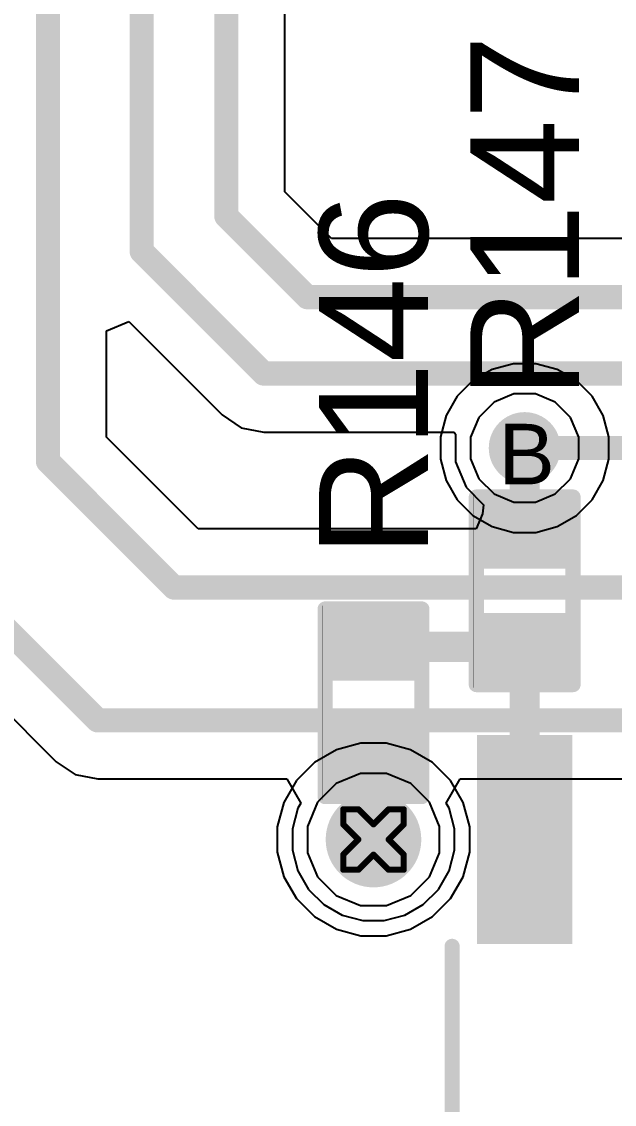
# Model space of a CAD drawing. Header units: inches. Extents: x 0 to 5379, y 0 to 5429.
# Drawn here: x 143.62 to 148.6, y 92.97 to 102.06 of the extents above; entities that cross this region are included whole.
import ezdxf

# ---------------------------------------------------------------- set-up
doc = ezdxf.new("R2010")
doc.units = ezdxf.units.IN
for name, color, linetype in [('Bottom Layer', 5, 'Continuous'), ('Bottom Solder', 6, 'Continuous'), ('Drill Drawing', 1, 'Continuous'), ('GND01', 16, 'Continuous'), ('GND02', 76, 'Continuous'), ('PWR', 156, 'Continuous'), ('SIG 01', 90, 'Continuous'), ('Top Layer', 1, 'Continuous'), ('Top Overlay', 2, 'Continuous'), ('Top Paste', 8, 'Continuous'), ('Top Solder', 216, 'Continuous'), ('Via Holes', 16, 'Continuous')]:
    doc.layers.add(name, color=color, linetype=linetype)
doc.styles.add('Arial', font='', dxfattribs={"height": 0.2})
doc.styles.get('Arial').set_extended_font_data('Arial')

# ---------------------------------------------------------------- blocks, each defined once
blk = doc.blocks.new('SOIC_8_0_154___3_90___W______60')
at = {"layer": 'Top Layer'}
for points in [[(-3.475, 1.605), (-3.475, 2.205), (-1.925, 2.205), (-1.925, 1.605)], [(1.925, 1.605), (1.925, 2.205), (3.475, 2.205), (3.475, 1.605)], [(-3.475, 0.335), (-3.475, 0.935), (-1.925, 0.935), (-1.925, 0.335)], [(1.925, 0.335), (1.925, 0.935), (3.475, 0.935), (3.475, 0.335)], [(-3.475, -0.935), (-3.475, -0.335), (-1.925, -0.335), (-1.925, -0.935)], [(1.925, -0.935), (1.925, -0.335), (3.475, -0.335), (3.475, -0.935)], [(-3.475, -2.205), (-3.475, -1.605), (-1.925, -1.605), (-1.925, -2.205)], [(1.925, -2.205), (1.925, -1.605), (3.475, -1.605), (3.475, -2.205)]]:
    blk.add_hatch(color=1, dxfattribs=at).paths.add_polyline_path(points)
at = {"layer": 'Top Overlay'}
blk.add_hatch(color=2, dxfattribs=at).paths.add_polyline_path([(-1.8382, 1.6258), (-1.4826, 1.6258), (-1.4826, 2.21), (-1.8382, 2.21)])
at = {"layer": 'Top Paste'}
for points in [[(-3.475, 1.605), (-3.475, 2.205), (-1.925, 2.205), (-1.925, 1.605)], [(1.925, 1.605), (1.925, 2.205), (3.475, 2.205), (3.475, 1.605)], [(-3.475, 0.335), (-3.475, 0.935), (-1.925, 0.935), (-1.925, 0.335)], [(1.925, 0.335), (1.925, 0.935), (3.475, 0.935), (3.475, 0.335)], [(-3.475, -0.935), (-3.475, -0.335), (-1.925, -0.335), (-1.925, -0.935)], [(1.925, -0.935), (1.925, -0.335), (3.475, -0.335), (3.475, -0.935)], [(-3.475, -2.205), (-3.475, -1.605), (-1.925, -1.605), (-1.925, -2.205)], [(1.925, -2.205), (1.925, -1.605), (3.475, -1.605), (3.475, -2.205)]]:
    blk.add_hatch(color=8, dxfattribs=at).paths.add_polyline_path(points)
at = {"layer": 'Top Solder'}
for points in [[(-3.5766, 1.5034), (-3.5766, 2.3066), (-1.8234, 2.3066), (-1.8234, 1.5034)], [(1.8234, 1.5034), (1.8234, 2.3066), (3.5766, 2.3066), (3.5766, 1.5034)], [(-3.5766, 0.2334), (-3.5766, 1.0366), (-1.8234, 1.0366), (-1.8234, 0.2334)], [(1.8234, 0.2334), (1.8234, 1.0366), (3.5766, 1.0366), (3.5766, 0.2334)], [(-3.5766, -1.0366), (-3.5766, -0.2334), (-1.8234, -0.2334), (-1.8234, -1.0366)], [(1.8234, -1.0366), (1.8234, -0.2334), (3.5766, -0.2334), (3.5766, -1.0366)], [(-3.5766, -2.3066), (-3.5766, -1.5034), (-1.8234, -1.5034), (-1.8234, -2.3066)], [(1.8234, -2.3066), (1.8234, -1.5034), (3.5766, -1.5034), (3.5766, -2.3066)]]:
    blk.add_hatch(color=216, dxfattribs=at).paths.add_polyline_path(points)
at = {"layer": 'Top Overlay'}
for points in [[(-1.8288, 2.5146, 0.127, 0.127, 0), (1.8034, 2.5146, 0.127, 0.127, 0)], [(-3.794, 2.0574, 0.127, 0.127, 0), (-3.794, 1.8034, 0.127, 0.127, 0)], [(-3.794, 2.0574, 0.127, 0.127, 0), (-3.667, 1.9304, 0.127, 0.127, 0)], [(-3.667, 1.9304, 0.127, 0.127, 0), (-3.794, 1.8034, 0.127, 0.127, 0)], [(-1.8288, -2.5146, 0.127, 0.127, 0), (1.8034, -2.5146, 0.127, 0.127, 0)]]:
    blk.add_lwpolyline(points, format="xyseb", dxfattribs=at)
for points in [[(-1.8605, 2.5146, 0.0635, 0.0635, 1), (-1.7971, 2.5146, 0.0635, 0.0635, 1)], [(1.7716, 2.5146, 0.0635, 0.0635, 1), (1.8352, 2.5146, 0.0635, 0.0635, 1)], [(-3.8258, 2.0574, 0.0635, 0.0635, 1), (-3.7623, 2.0574, 0.0635, 0.0635, 1)], [(-3.8258, 2.0574, 0.0635, 0.0635, 1), (-3.7623, 2.0574, 0.0635, 0.0635, 1)], [(-3.6988, 1.9304, 0.0635, 0.0635, 1), (-3.6353, 1.9304, 0.0635, 0.0635, 1)], [(-3.6988, 1.9304, 0.0635, 0.0635, 1), (-3.6353, 1.9304, 0.0635, 0.0635, 1)], [(-3.8258, 1.8034, 0.0635, 0.0635, 1), (-3.7623, 1.8034, 0.0635, 0.0635, 1)], [(-3.8258, 1.8034, 0.0635, 0.0635, 1), (-3.7623, 1.8034, 0.0635, 0.0635, 1)], [(-1.8605, -2.5146, 0.0635, 0.0635, 1), (-1.7971, -2.5146, 0.0635, 0.0635, 1)], [(1.7716, -2.5146, 0.0635, 0.0635, 1), (1.8352, -2.5146, 0.0635, 0.0635, 1)]]:
    blk.add_lwpolyline(points, format="xyseb", close=True, dxfattribs=at)
blk = doc.blocks.new('R___0402_68')
at = {"layer": 'Top Layer'}
for points in [[(-0.6985, -0.3175), (-0.6985, 0.3175), (-0.2413, 0.3175), (-0.2413, -0.3175)], [(0.2413, -0.3175), (0.2413, 0.3175), (0.6985, 0.3175), (0.6985, -0.3175)]]:
    blk.add_hatch(color=1, dxfattribs=at).paths.add_polyline_path(points)
at = {"layer": 'Top Paste'}
for points in [[(-0.6985, -0.3175), (-0.6985, 0.3175), (-0.2413, 0.3175), (-0.2413, -0.3175)], [(0.2413, -0.3175), (0.2413, 0.3175), (0.6985, 0.3175), (0.6985, -0.3175)]]:
    blk.add_hatch(color=8, dxfattribs=at).paths.add_polyline_path(points)
at = {"layer": 'Top Solder'}
for points in [[(-0.7535, -0.3725), (-0.7535, 0.3725), (-0.1863, 0.3725), (-0.1863, -0.3725)], [(0.1863, -0.3725), (0.1863, 0.3725), (0.7535, 0.3725), (0.7535, -0.3725)]]:
    blk.add_hatch(color=216, dxfattribs=at).paths.add_polyline_path(points)
at = {"layer": 'Top Overlay'}
for points in [[(0.7874, 0.4064, 0.127, 0.127, 0), (-0.7874, 0.4064, 0.127, 0.127, 0)], [(-0.7874, -0.4064, 0.127, 0.127, 0), (-0.7874, 0.4064, 0.127, 0.127, 0)], [(0.7874, -0.4064, 0.127, 0.127, 0), (0.7874, 0.4064, 0.127, 0.127, 0)], [(0.7874, -0.4064, 0.127, 0.127, 0), (-0.7874, -0.4064, 0.127, 0.127, 0)], [(0.8128, -0.4318, 0.00323, 0.00323, 0), (-0.8128, -0.4318, 0.00323, 0.00323, 0)]]:
    blk.add_lwpolyline(points, format="xyseb", dxfattribs=at)
for points in [[(-0.8191, 0.4064, 0.0635, 0.0635, 1), (-0.7556, 0.4064, 0.0635, 0.0635, 1)], [(-0.8191, 0.4064, 0.0635, 0.0635, 1), (-0.7556, 0.4064, 0.0635, 0.0635, 1)], [(0.7556, 0.4064, 0.0635, 0.0635, 1), (0.8191, 0.4064, 0.0635, 0.0635, 1)], [(0.7556, 0.4064, 0.0635, 0.0635, 1), (0.8191, 0.4064, 0.0635, 0.0635, 1)], [(-0.8191, -0.4064, 0.0635, 0.0635, 1), (-0.7556, -0.4064, 0.0635, 0.0635, 1)], [(-0.8191, -0.4064, 0.0635, 0.0635, 1), (-0.7556, -0.4064, 0.0635, 0.0635, 1)], [(0.7556, -0.4064, 0.0635, 0.0635, 1), (0.8191, -0.4064, 0.0635, 0.0635, 1)], [(0.7556, -0.4064, 0.0635, 0.0635, 1), (0.8191, -0.4064, 0.0635, 0.0635, 1)], [(-0.8136, -0.4318, 0.00161, 0.00161, 1), (-0.812, -0.4318, 0.00161, 0.00161, 1)], [(0.812, -0.4318, 0.00161, 0.00161, 1), (0.8136, -0.4318, 0.00161, 0.00161, 1)]]:
    blk.add_lwpolyline(points, format="xyseb", close=True, dxfattribs=at)
blk = doc.blocks.new('R___0402_69')
at = {"layer": 'Top Layer'}
for points in [[(-0.6985, -0.3175), (-0.6985, 0.3175), (-0.2413, 0.3175), (-0.2413, -0.3175)], [(0.2413, -0.3175), (0.2413, 0.3175), (0.6985, 0.3175), (0.6985, -0.3175)]]:
    blk.add_hatch(color=1, dxfattribs=at).paths.add_polyline_path(points)
at = {"layer": 'Top Paste'}
for points in [[(-0.6985, -0.3175), (-0.6985, 0.3175), (-0.2413, 0.3175), (-0.2413, -0.3175)], [(0.2413, -0.3175), (0.2413, 0.3175), (0.6985, 0.3175), (0.6985, -0.3175)]]:
    blk.add_hatch(color=8, dxfattribs=at).paths.add_polyline_path(points)
at = {"layer": 'Top Solder'}
for points in [[(-0.7535, -0.3725), (-0.7535, 0.3725), (-0.1863, 0.3725), (-0.1863, -0.3725)], [(0.1863, -0.3725), (0.1863, 0.3725), (0.7535, 0.3725), (0.7535, -0.3725)]]:
    blk.add_hatch(color=216, dxfattribs=at).paths.add_polyline_path(points)
at = {"layer": 'Top Overlay'}
for points in [[(0.7874, 0.4064, 0.127, 0.127, 0), (-0.7874, 0.4064, 0.127, 0.127, 0)], [(-0.7874, -0.4064, 0.127, 0.127, 0), (-0.7874, 0.4064, 0.127, 0.127, 0)], [(0.7874, -0.4064, 0.127, 0.127, 0), (0.7874, 0.4064, 0.127, 0.127, 0)], [(0.7874, -0.4064, 0.127, 0.127, 0), (-0.7874, -0.4064, 0.127, 0.127, 0)], [(0.8128, -0.4318, 0.00323, 0.00323, 0), (-0.8128, -0.4318, 0.00323, 0.00323, 0)]]:
    blk.add_lwpolyline(points, format="xyseb", dxfattribs=at)
for points in [[(-0.8191, 0.4064, 0.0635, 0.0635, 1), (-0.7556, 0.4064, 0.0635, 0.0635, 1)], [(-0.8191, 0.4064, 0.0635, 0.0635, 1), (-0.7556, 0.4064, 0.0635, 0.0635, 1)], [(0.7556, 0.4064, 0.0635, 0.0635, 1), (0.8191, 0.4064, 0.0635, 0.0635, 1)], [(0.7556, 0.4064, 0.0635, 0.0635, 1), (0.8191, 0.4064, 0.0635, 0.0635, 1)], [(-0.8191, -0.4064, 0.0635, 0.0635, 1), (-0.7556, -0.4064, 0.0635, 0.0635, 1)], [(-0.8191, -0.4064, 0.0635, 0.0635, 1), (-0.7556, -0.4064, 0.0635, 0.0635, 1)], [(0.7556, -0.4064, 0.0635, 0.0635, 1), (0.8191, -0.4064, 0.0635, 0.0635, 1)], [(0.7556, -0.4064, 0.0635, 0.0635, 1), (0.8191, -0.4064, 0.0635, 0.0635, 1)], [(-0.8136, -0.4318, 0.00161, 0.00161, 1), (-0.812, -0.4318, 0.00161, 0.00161, 1)], [(0.812, -0.4318, 0.00161, 0.00161, 1), (0.8136, -0.4318, 0.00161, 0.00161, 1)]]:
    blk.add_lwpolyline(points, format="xyseb", close=True, dxfattribs=at)

msp = doc.modelspace()

# ---------------------------------------------------------------- hatches: boundary and pattern name
at = {"layer": 'Bottom Layer'}
h = msp.add_hatch(color=5, dxfattribs=at)
edge = h.paths.add_edge_path()
edge.add_arc((147.845, 98.4758), 0.2, 0, 360)
h = msp.add_hatch(color=5, dxfattribs=at)
edge = h.paths.add_edge_path()
edge.add_arc((146.575, 95.1893), 0.3, 0, 360)
at = {"layer": 'Bottom Solder'}
h = msp.add_hatch(color=6, dxfattribs=at)
edge = h.paths.add_edge_path()
edge.add_arc((147.845, 98.4758), 0.3016, 0, 360)
h = msp.add_hatch(color=6, dxfattribs=at)
edge = h.paths.add_edge_path()
edge.add_arc((146.575, 95.1893), 0.4016, 0, 360)
at = {"layer": 'GND01'}
h = msp.add_hatch(color=16, dxfattribs=at)
edge = h.paths.add_edge_path()
edge.add_arc((147.845, 98.4758), 0.2, 0, 360)
h = msp.add_hatch(color=16, dxfattribs=at)
edge = h.paths.add_edge_path()
edge.add_arc((146.575, 95.1893), 0.3, 0, 360)
at = {"layer": 'GND02'}
h = msp.add_hatch(color=76, dxfattribs=at)
edge = h.paths.add_edge_path()
edge.add_arc((147.845, 98.4758), 0.2, 0, 360)
h = msp.add_hatch(color=76, dxfattribs=at)
edge = h.paths.add_edge_path()
edge.add_arc((146.575, 95.1893), 0.3, 0, 360)
at = {"layer": 'PWR'}
h = msp.add_hatch(color=156, dxfattribs=at)
edge = h.paths.add_edge_path()
edge.add_arc((147.845, 98.4758), 0.2, 0, 360)
h = msp.add_hatch(color=156, dxfattribs=at)
edge = h.paths.add_edge_path()
edge.add_arc((146.575, 95.1893), 0.3, 0, 360)
at = {"layer": 'SIG 01'}
h = msp.add_hatch(color=90, dxfattribs=at)
edge = h.paths.add_edge_path()
edge.add_arc((147.845, 98.4758), 0.2, 0, 360)
h = msp.add_hatch(color=90, dxfattribs=at)
edge = h.paths.add_edge_path()
edge.add_arc((146.575, 95.1893), 0.3, 0, 360)
at = {"layer": 'Top Layer'}
h = msp.add_hatch(color=1, dxfattribs=at)
edge = h.paths.add_edge_path()
edge.add_arc((147.845, 98.4758), 0.2, 0, 360)
h = msp.add_hatch(color=1, dxfattribs=at)
edge = h.paths.add_edge_path()
edge.add_arc((146.575, 95.1893), 0.3, 0, 360)
at = {"layer": 'Top Solder'}
h = msp.add_hatch(color=216, dxfattribs=at)
edge = h.paths.add_edge_path()
edge.add_arc((147.845, 98.4758), 0.3016, 0, 360)
h = msp.add_hatch(color=216, dxfattribs=at)
edge = h.paths.add_edge_path()
edge.add_arc((146.575, 95.1893), 0.4016, 0, 360)
at = {"layer": 'Via Holes'}
h = msp.add_hatch(color=7, dxfattribs=at)
edge = h.paths.add_edge_path()
edge.add_arc((147.845, 98.4758), 0.1, 0, 360)
h = msp.add_hatch(color=7, dxfattribs=at)
edge = h.paths.add_edge_path()
edge.add_arc((146.575, 95.1893), 0.15, 0, 360)

# ---------------------------------------------------------------- linework, layer by layer
at = {"layer": 'Bottom Layer'}
for p, q in [((147.7518, 99.1838), (147.5717, 99.1355)), ((147.9382, 99.1838), (147.7518, 99.1838)), ((148.1183, 99.1355), (147.9382, 99.1838)), ((147.5717, 99.1355), (147.4103, 99.0423)), ((148.2797, 99.0423), (148.1183, 99.1355)), ((147.4103, 99.0423), (147.2785, 98.9105)), ((148.4115, 98.9105), (148.2797, 99.0423)), ((147.2785, 98.9105), (147.1853, 98.7491)), ((148.5047, 98.7491), (148.4115, 98.9105)), ((147.1853, 98.7491), (147.137, 98.569)), ((148.553, 98.569), (148.5047, 98.7491)), ((147.137, 98.569), (147.137, 98.3826)), ((148.553, 98.3826), (148.553, 98.569)), ((147.137, 98.3826), (147.1853, 98.2025)), ((148.5047, 98.2025), (148.553, 98.3826)), ((147.1853, 98.2025), (147.2785, 98.0411)), ((148.4115, 98.0411), (148.5047, 98.2025)), ((147.2785, 98.0411), (147.4103, 97.9093)), ((148.2797, 97.9093), (148.4115, 98.0411)), ((147.4103, 97.9093), (147.5717, 97.8161)), ((148.1183, 97.8161), (148.2797, 97.9093)), ((147.5717, 97.8161), (147.7518, 97.7678)), ((147.9382, 97.7678), (148.1183, 97.8161)), ((147.7518, 97.7678), (147.9382, 97.7678)), ((146.4686, 95.9973), (146.2631, 95.9423)), ((146.6814, 95.9973), (146.4686, 95.9973)), ((146.8869, 95.9423), (146.6814, 95.9973)), ((146.2631, 95.9423), (146.0789, 95.8359)), ((147.0711, 95.8359), (146.8869, 95.9423)), ((146.0789, 95.8359), (145.9284, 95.6854)), ((147.2216, 95.6854), (147.0711, 95.8359)), ((145.9284, 95.6854), (145.8221, 95.5012)), ((147.3279, 95.5012), (147.2216, 95.6854)), ((145.8221, 95.5012), (145.767, 95.2957)), ((147.383, 95.2957), (147.3279, 95.5012)), ((145.767, 95.2957), (145.767, 95.0829)), ((147.383, 95.0829), (147.383, 95.2957)), ((145.767, 95.0829), (145.8221, 94.8774)), ((147.3279, 94.8774), (147.383, 95.0829)), ((145.8221, 94.8774), (145.9284, 94.6932)), ((147.2216, 94.6932), (147.3279, 94.8774)), ((145.9284, 94.6932), (146.0789, 94.5428)), ((147.0711, 94.5428), (147.2216, 94.6932)), ((146.0789, 94.5428), (146.2631, 94.4364)), ((146.8869, 94.4364), (147.0711, 94.5428)), ((146.2631, 94.4364), (146.4686, 94.3813)), ((146.6814, 94.3813), (146.8869, 94.4364)), ((146.4686, 94.3813), (146.6814, 94.3813))]:
    msp.add_line(p, q, dxfattribs=at)
at = {"layer": 'Drill Drawing'}
for points in [[(146.321, 95.3163, 0.0508, 0.0508, 0), (146.321, 95.4433, 0.0508, 0.0508, 0)], [(146.321, 95.4433, 0.0508, 0.0508, 0), (146.448, 95.4433, 0.0508, 0.0508, 0)], [(146.448, 95.4433, 0.0508, 0.0508, 0), (146.575, 95.3163, 0.0508, 0.0508, 0)], [(146.575, 95.3163, 0.0508, 0.0508, 0), (146.702, 95.4433, 0.0508, 0.0508, 0)], [(146.702, 95.4433, 0.0508, 0.0508, 0), (146.829, 95.4433, 0.0508, 0.0508, 0)], [(146.829, 95.3163, 0.0508, 0.0508, 0), (146.829, 95.4433, 0.0508, 0.0508, 0)], [(146.321, 95.3163, 0.0508, 0.0508, 0), (146.448, 95.1893, 0.0508, 0.0508, 0)], [(146.702, 95.1893, 0.0508, 0.0508, 0), (146.829, 95.3163, 0.0508, 0.0508, 0)], [(146.321, 95.0623, 0.0508, 0.0508, 0), (146.448, 95.1893, 0.0508, 0.0508, 0)], [(146.702, 95.1893, 0.0508, 0.0508, 0), (146.829, 95.0623, 0.0508, 0.0508, 0)], [(146.321, 94.9353, 0.0508, 0.0508, 0), (146.321, 95.0623, 0.0508, 0.0508, 0)], [(146.448, 94.9353, 0.0508, 0.0508, 0), (146.575, 95.0623, 0.0508, 0.0508, 0)], [(146.575, 95.0623, 0.0508, 0.0508, 0), (146.702, 94.9353, 0.0508, 0.0508, 0)], [(146.829, 94.9353, 0.0508, 0.0508, 0), (146.829, 95.0623, 0.0508, 0.0508, 0)], [(146.321, 94.9353, 0.0508, 0.0508, 0), (146.448, 94.9353, 0.0508, 0.0508, 0)], [(146.702, 94.9353, 0.0508, 0.0508, 0), (146.829, 94.9353, 0.0508, 0.0508, 0)]]:
    msp.add_lwpolyline(points, format="xyseb", dxfattribs=at)
for points in [[(146.3083, 95.4433, 0.0254, 0.0254, 1), (146.3337, 95.4433, 0.0254, 0.0254, 1)], [(146.3083, 95.4433, 0.0254, 0.0254, 1), (146.3337, 95.4433, 0.0254, 0.0254, 1)], [(146.4353, 95.4433, 0.0254, 0.0254, 1), (146.4607, 95.4433, 0.0254, 0.0254, 1)], [(146.4353, 95.4433, 0.0254, 0.0254, 1), (146.4607, 95.4433, 0.0254, 0.0254, 1)], [(146.6893, 95.4433, 0.0254, 0.0254, 1), (146.7147, 95.4433, 0.0254, 0.0254, 1)], [(146.6893, 95.4433, 0.0254, 0.0254, 1), (146.7147, 95.4433, 0.0254, 0.0254, 1)], [(146.8163, 95.4433, 0.0254, 0.0254, 1), (146.8417, 95.4433, 0.0254, 0.0254, 1)], [(146.8163, 95.4433, 0.0254, 0.0254, 1), (146.8417, 95.4433, 0.0254, 0.0254, 1)], [(146.3083, 95.3163, 0.0254, 0.0254, 1), (146.3337, 95.3163, 0.0254, 0.0254, 1)], [(146.3083, 95.3163, 0.0254, 0.0254, 1), (146.3337, 95.3163, 0.0254, 0.0254, 1)], [(146.5623, 95.3163, 0.0254, 0.0254, 1), (146.5877, 95.3163, 0.0254, 0.0254, 1)], [(146.5623, 95.3163, 0.0254, 0.0254, 1), (146.5877, 95.3163, 0.0254, 0.0254, 1)], [(146.8163, 95.3163, 0.0254, 0.0254, 1), (146.8417, 95.3163, 0.0254, 0.0254, 1)], [(146.8163, 95.3163, 0.0254, 0.0254, 1), (146.8417, 95.3163, 0.0254, 0.0254, 1)], [(146.4353, 95.1893, 0.0254, 0.0254, 1), (146.4607, 95.1893, 0.0254, 0.0254, 1)], [(146.4353, 95.1893, 0.0254, 0.0254, 1), (146.4607, 95.1893, 0.0254, 0.0254, 1)], [(146.6893, 95.1893, 0.0254, 0.0254, 1), (146.7147, 95.1893, 0.0254, 0.0254, 1)], [(146.6893, 95.1893, 0.0254, 0.0254, 1), (146.7147, 95.1893, 0.0254, 0.0254, 1)], [(146.3083, 95.0623, 0.0254, 0.0254, 1), (146.3337, 95.0623, 0.0254, 0.0254, 1)], [(146.3083, 95.0623, 0.0254, 0.0254, 1), (146.3337, 95.0623, 0.0254, 0.0254, 1)], [(146.5623, 95.0623, 0.0254, 0.0254, 1), (146.5877, 95.0623, 0.0254, 0.0254, 1)], [(146.5623, 95.0623, 0.0254, 0.0254, 1), (146.5877, 95.0623, 0.0254, 0.0254, 1)], [(146.8163, 95.0623, 0.0254, 0.0254, 1), (146.8417, 95.0623, 0.0254, 0.0254, 1)], [(146.8163, 95.0623, 0.0254, 0.0254, 1), (146.8417, 95.0623, 0.0254, 0.0254, 1)], [(146.3083, 94.9353, 0.0254, 0.0254, 1), (146.3337, 94.9353, 0.0254, 0.0254, 1)], [(146.3083, 94.9353, 0.0254, 0.0254, 1), (146.3337, 94.9353, 0.0254, 0.0254, 1)], [(146.4353, 94.9353, 0.0254, 0.0254, 1), (146.4607, 94.9353, 0.0254, 0.0254, 1)], [(146.4353, 94.9353, 0.0254, 0.0254, 1), (146.4607, 94.9353, 0.0254, 0.0254, 1)], [(146.6893, 94.9353, 0.0254, 0.0254, 1), (146.7147, 94.9353, 0.0254, 0.0254, 1)], [(146.6893, 94.9353, 0.0254, 0.0254, 1), (146.7147, 94.9353, 0.0254, 0.0254, 1)], [(146.8163, 94.9353, 0.0254, 0.0254, 1), (146.8417, 94.9353, 0.0254, 0.0254, 1)], [(146.8163, 94.9353, 0.0254, 0.0254, 1), (146.8417, 94.9353, 0.0254, 0.0254, 1)]]:
    msp.add_lwpolyline(points, format="xyseb", close=True, dxfattribs=at)
at = {"layer": 'GND01'}
for p, q in [((147.7547, 98.9298), (147.5878, 98.8607)), ((147.9353, 98.9298), (147.7547, 98.9298)), ((148.1022, 98.8607), (147.9353, 98.9298)), ((147.5878, 98.8607), (147.4601, 98.733)), ((148.2299, 98.733), (148.1022, 98.8607)), ((147.4601, 98.733), (147.391, 98.5661)), ((148.299, 98.5661), (148.2299, 98.733)), ((147.391, 98.5661), (147.391, 98.3855)), ((148.299, 98.3855), (148.299, 98.5661)), ((147.391, 98.3855), (147.4601, 98.2186)), ((148.2299, 98.2186), (148.299, 98.3855)), ((147.4601, 98.2186), (147.5878, 98.0909)), ((148.1022, 98.0909), (148.2299, 98.2186)), ((147.5878, 98.0909), (147.7547, 98.0218)), ((147.9353, 98.0218), (148.1022, 98.0909)), ((147.7547, 98.0218), (147.9353, 98.0218)), ((146.4648, 95.7433), (146.2612, 95.659)), ((146.6852, 95.7433), (146.4648, 95.7433)), ((146.8888, 95.659), (146.6852, 95.7433)), ((146.2612, 95.659), (146.1053, 95.5031)), ((147.0447, 95.5031), (146.8888, 95.659)), ((146.1053, 95.5031), (146.021, 95.2995)), ((147.129, 95.2995), (147.0447, 95.5031)), ((146.021, 95.2995), (146.021, 95.0791)), ((147.129, 95.0791), (147.129, 95.2995)), ((146.021, 95.0791), (146.1053, 94.8755)), ((147.0447, 94.8755), (147.129, 95.0791)), ((146.1053, 94.8755), (146.2612, 94.7197)), ((146.8888, 94.7197), (147.0447, 94.8755)), ((146.2612, 94.7197), (146.4648, 94.6353)), ((146.6852, 94.6353), (146.8888, 94.7197)), ((146.4648, 94.6353), (146.6852, 94.6353))]:
    msp.add_line(p, q, dxfattribs=at)
at = {"layer": 'GND02'}
for p, q in [((147.7547, 98.9298), (147.5878, 98.8607)), ((147.9353, 98.9298), (147.7547, 98.9298)), ((148.1022, 98.8607), (147.9353, 98.9298)), ((147.5878, 98.8607), (147.4601, 98.733)), ((148.2299, 98.733), (148.1022, 98.8607)), ((147.4601, 98.733), (147.391, 98.5661)), ((148.299, 98.5661), (148.2299, 98.733)), ((147.391, 98.5661), (147.391, 98.3855)), ((148.299, 98.3855), (148.299, 98.5661)), ((147.391, 98.3855), (147.4601, 98.2186)), ((148.2299, 98.2186), (148.299, 98.3855)), ((147.4601, 98.2186), (147.5878, 98.0909)), ((148.1022, 98.0909), (148.2299, 98.2186)), ((147.5878, 98.0909), (147.7547, 98.0218)), ((147.9353, 98.0218), (148.1022, 98.0909)), ((147.7547, 98.0218), (147.9353, 98.0218)), ((146.4648, 95.7433), (146.2612, 95.659)), ((146.6852, 95.7433), (146.4648, 95.7433)), ((146.8888, 95.659), (146.6852, 95.7433)), ((146.2612, 95.659), (146.1053, 95.5031)), ((147.0447, 95.5031), (146.8888, 95.659)), ((146.1053, 95.5031), (146.021, 95.2995)), ((147.129, 95.2995), (147.0447, 95.5031)), ((146.021, 95.2995), (146.021, 95.0791)), ((147.129, 95.0791), (147.129, 95.2995)), ((146.021, 95.0791), (146.1053, 94.8755)), ((147.0447, 94.8755), (147.129, 95.0791)), ((146.1053, 94.8755), (146.2612, 94.7197)), ((146.8888, 94.7197), (147.0447, 94.8755)), ((146.2612, 94.7197), (146.4648, 94.6353)), ((146.6852, 94.6353), (146.8888, 94.7197)), ((146.4648, 94.6353), (146.6852, 94.6353))]:
    msp.add_line(p, q, dxfattribs=at)
at = {"layer": 'PWR'}
for p, q in [((147.7547, 98.9298), (147.5878, 98.8607)), ((147.9353, 98.9298), (147.7547, 98.9298)), ((148.1022, 98.8607), (147.9353, 98.9298)), ((147.5878, 98.8607), (147.4601, 98.733)), ((148.2299, 98.733), (148.1022, 98.8607)), ((147.4601, 98.733), (147.391, 98.5661)), ((148.299, 98.5661), (148.2299, 98.733)), ((147.391, 98.5661), (147.391, 98.3855)), ((148.299, 98.3855), (148.299, 98.5661)), ((147.391, 98.3855), (147.4601, 98.2186)), ((148.2299, 98.2186), (148.299, 98.3855)), ((147.4601, 98.2186), (147.5878, 98.0909)), ((148.1022, 98.0909), (148.2299, 98.2186)), ((147.5878, 98.0909), (147.7547, 98.0218)), ((147.9353, 98.0218), (148.1022, 98.0909)), ((147.7547, 98.0218), (147.9353, 98.0218))]:
    msp.add_line(p, q, dxfattribs=at)
at = {"layer": 'SIG 01'}
for p, q in [((145.8309, 100.6265), (145.8309, 105.8331)), ((146.2231, 100.2343), (145.8309, 100.6265)), ((151.54, 100.2343), (146.2231, 100.2343)), ((144.3323, 99.4604), (144.52, 99.5382)), ((144.52, 99.5382), (145.3046, 98.7536)), ((144.3323, 98.5678), (144.3323, 99.4604)), ((145.3046, 98.7536), (145.4642, 98.6469)), ((145.4642, 98.6469), (145.6525, 98.6095)), ((145.1034, 97.7966), (144.3323, 98.5678)), ((145.6525, 98.6095), (147.2519, 98.6095)), ((147.2519, 98.6095), (147.264, 98.5914)), ((147.264, 98.5914), (147.264, 98.3602)), ((147.264, 98.3602), (147.3525, 98.1467)), ((147.3525, 98.1467), (147.4993, 97.9998)), ((147.4993, 97.9998), (147.4905, 97.9231)), ((147.4905, 97.9231), (147.437, 97.7966)), ((147.437, 97.7966), (145.1034, 97.7966)), ((142.6727, 97.0795), (143.9103, 95.8419)), ((143.9103, 95.8419), (144.07, 95.7352)), ((144.07, 95.7352), (144.2583, 95.6977)), ((144.2583, 95.6977), (145.8475, 95.6977)), ((145.8475, 95.6977), (145.9649, 95.4945)), ((147.1851, 95.4945), (147.3025, 95.6977)), ((147.3025, 95.6977), (157.1649, 95.6977)), ((145.9404, 95.4522), (145.894, 95.279)), ((145.9649, 95.4945), (145.9404, 95.4522)), ((147.2096, 95.4522), (147.1851, 95.4945)), ((147.256, 95.279), (147.2096, 95.4522)), ((145.894, 95.279), (145.894, 95.0997)), ((147.256, 95.0997), (147.256, 95.279)), ((145.894, 95.0997), (145.9404, 94.9265)), ((147.2096, 94.9265), (147.256, 95.0997)), ((145.9404, 94.9265), (146.0301, 94.7712)), ((147.1199, 94.7712), (147.2096, 94.9265)), ((146.0301, 94.7712), (146.1569, 94.6444)), ((146.9931, 94.6444), (147.1199, 94.7712)), ((146.1569, 94.6444), (146.3121, 94.5547)), ((146.8379, 94.5547), (146.9931, 94.6444)), ((146.3121, 94.5547), (146.4853, 94.5083)), ((146.6647, 94.5083), (146.8379, 94.5547)), ((146.4853, 94.5083), (146.6647, 94.5083))]:
    msp.add_line(p, q, dxfattribs=at)
for points in [[(145.3388, 100.4227, 0.2032, 0.2032, 0), (145.3388, 105.8331, 0.2032, 0.2032, 0)], [(144.6276, 100.1264, 0.2032, 0.2032, 0), (144.6276, 105.7126, 0.2032, 0.2032, 0)], [(143.8402, 98.364, 0.2032, 0.2032, 0), (143.8402, 105.6493, 0.2032, 0.2032, 0)], [(145.3388, 100.4227, 0.2032, 0.2032, 0), (146.0192, 99.7422, 0.2032, 0.2032, 0)], [(144.6276, 100.1264, 0.2032, 0.2032, 0), (145.6525, 99.1015, 0.2032, 0.2032, 0)], [(146.0192, 99.7422, 0.2032, 0.2032, 0), (151.54, 99.7422, 0.2032, 0.2032, 0)], [(145.6525, 99.1015, 0.2032, 0.2032, 0), (151.0293, 99.1015, 0.2032, 0.2032, 0)], [(147.845, 98.4758, 0.2032, 0.2032, 0), (150.6682, 98.4758, 0.2032, 0.2032, 0)], [(143.8402, 98.364, 0.2032, 0.2032, 0), (144.8996, 97.3046, 0.2032, 0.2032, 0)], [(143.0206, 97.4274, 0.2032, 0.2032, 0), (144.2583, 96.1898, 0.2032, 0.2032, 0)], [(144.8996, 97.3046, 0.2032, 0.2032, 0), (158.4123, 97.3046, 0.2032, 0.2032, 0)], [(144.2583, 96.1898, 0.2032, 0.2032, 0), (157.3688, 96.1898, 0.2032, 0.2032, 0)]]:
    msp.add_lwpolyline(points, format="xyseb", dxfattribs=at)
for points in [[(145.288, 100.4227, 0.1016, 0.1016, 1), (145.3896, 100.4227, 0.1016, 0.1016, 1)], [(145.288, 100.4227, 0.1016, 0.1016, 1), (145.3896, 100.4227, 0.1016, 0.1016, 1)], [(144.5768, 100.1264, 0.1016, 0.1016, 1), (144.6784, 100.1264, 0.1016, 0.1016, 1)], [(144.5768, 100.1264, 0.1016, 0.1016, 1), (144.6784, 100.1264, 0.1016, 0.1016, 1)], [(145.9684, 99.7422, 0.1016, 0.1016, 1), (146.07, 99.7422, 0.1016, 0.1016, 1)], [(145.9684, 99.7422, 0.1016, 0.1016, 1), (146.07, 99.7422, 0.1016, 0.1016, 1)], [(145.6017, 99.1015, 0.1016, 0.1016, 1), (145.7033, 99.1015, 0.1016, 0.1016, 1)], [(145.6017, 99.1015, 0.1016, 0.1016, 1), (145.7033, 99.1015, 0.1016, 0.1016, 1)], [(147.7942, 98.4758, 0.1016, 0.1016, 1), (147.8958, 98.4758, 0.1016, 0.1016, 1)], [(143.7894, 98.364, 0.1016, 0.1016, 1), (143.891, 98.364, 0.1016, 0.1016, 1)], [(143.7894, 98.364, 0.1016, 0.1016, 1), (143.891, 98.364, 0.1016, 0.1016, 1)], [(144.8488, 97.3046, 0.1016, 0.1016, 1), (144.9504, 97.3046, 0.1016, 0.1016, 1)], [(144.8488, 97.3046, 0.1016, 0.1016, 1), (144.9504, 97.3046, 0.1016, 0.1016, 1)], [(144.2075, 96.1898, 0.1016, 0.1016, 1), (144.3091, 96.1898, 0.1016, 0.1016, 1)], [(144.2075, 96.1898, 0.1016, 0.1016, 1), (144.3091, 96.1898, 0.1016, 0.1016, 1)]]:
    msp.add_lwpolyline(points, format="xyseb", close=True, dxfattribs=at)
at = {"layer": 'Top Layer'}
for points in [[(147.845, 97.7471, 0.254, 0.254, 0), (147.845, 98.4758, 0.254, 0.254, 0)], [(146.575, 96.8073, 0.254, 0.254, 0), (147.845, 96.8073, 0.254, 0.254, 0)], [(147.845, 95.1893, 0.254, 0.254, 0), (147.845, 96.8073, 0.254, 0.254, 0)], [(146.575, 95.1893, 0.254, 0.254, 0), (146.575, 95.8675, 0.254, 0.254, 0)]]:
    msp.add_lwpolyline(points, format="xyseb", dxfattribs=at)
for points in [[(147.7815, 98.4758, 0.127, 0.127, 1), (147.9085, 98.4758, 0.127, 0.127, 1)], [(147.7815, 97.7471, 0.127, 0.127, 1), (147.9085, 97.7471, 0.127, 0.127, 1)], [(146.5115, 96.8073, 0.127, 0.127, 1), (146.6385, 96.8073, 0.127, 0.127, 1)], [(147.7815, 96.8073, 0.127, 0.127, 1), (147.9085, 96.8073, 0.127, 0.127, 1)], [(147.7815, 96.8073, 0.127, 0.127, 1), (147.9085, 96.8073, 0.127, 0.127, 1)], [(146.5115, 95.8675, 0.127, 0.127, 1), (146.6385, 95.8675, 0.127, 0.127, 1)], [(146.5115, 95.1893, 0.127, 0.127, 1), (146.6385, 95.1893, 0.127, 0.127, 1)], [(147.7815, 95.1893, 0.127, 0.127, 1), (147.9085, 95.1893, 0.127, 0.127, 1)]]:
    msp.add_lwpolyline(points, format="xyseb", close=True, dxfattribs=at)

# ---------------------------------------------------------------- block references
for name, p, rotation in [('R___0402_68', (147.845, 97.2772), 270), ('R___0402_69', (146.575, 96.3374), 270), ('SOIC_8_0_154___3_90___W______60', (149.75, 92.4893), 90)]:
    msp.add_blockref(name, p, dxfattribs=dict(rotation=rotation))

# ---------------------------------------------------------------- texts
at = {"layer": 'Drill Drawing', "style": 'Arial'}
msp.add_text('B', height=0.508, dxfattribs=at).set_placement((147.6249, 98.1711))
at = {"layer": 'Top Overlay', "style": 'Arial'}
for s, p in [('R147', (148.3022, 98.8906)), ('R146', (147.0321, 97.5619))]:
    msp.add_text(s, height=0.9144, rotation=90, dxfattribs=at).set_placement(p)

doc.saveas('drawing.dxf')
